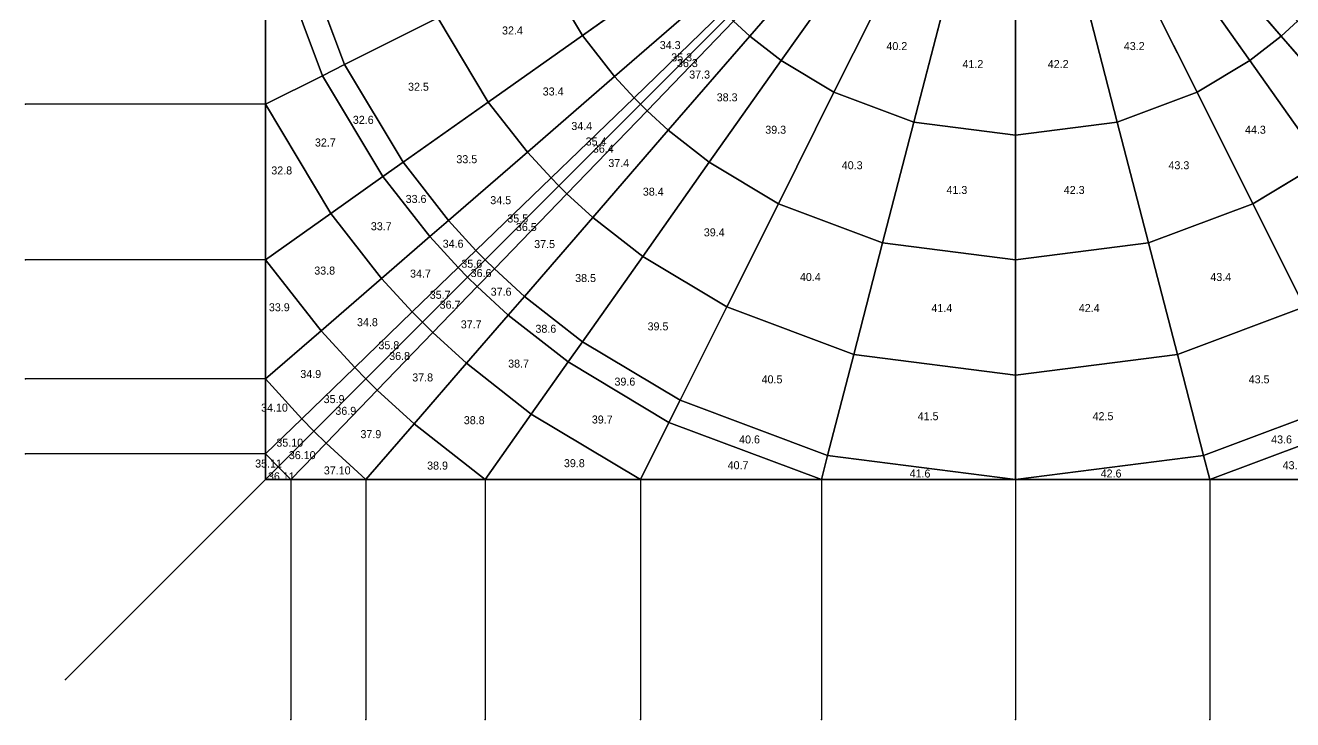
# Model space of a CAD drawing. Header units: metres. Extents: x -2.48 to 2.48, y -2.48 to 2.48.
# Drawn here: x -2.475 to 0.693, y -2.475 to -0.74 of the extents above; entities that cross this region are included whole.
import ezdxf
from ezdxf.enums import TextEntityAlignment as Align

# ---------------------------------------------------------------- set-up
doc = ezdxf.new("R2010")
doc.units = ezdxf.units.M

msp = doc.modelspace()

# ---------------------------------------------------------------- linework, layer by layer
at = {"layer": 'ang'}
msp.add_line((-1.875, -1.875, 0), (-2.375, -2.375, -10), dxfattribs=at)
msp.add_point((-2.375, -2.375, -10), dxfattribs=at)
at = {"layer": 'ArchiBranchesEsterni'}
for p, q in [((-1.875, -0.9375, 1.6238), (-2.475, -0.9375, -1.3762)), ((-1.875, -1.3258, 1.3258), (-2.475, -1.3258, -1.6742)), ((-1.875, -1.6238, 0.9375), (-2.475, -1.6238, -2.0625)), ((-1.875, -1.8111, 0.4853), (-2.475, -1.8111, -2.5147)), ((-1.8111, -1.875, 0.4853), (-1.8111, -2.475, -2.5147)), ((-1.6238, -1.875, 0.9375), (-1.6238, -2.475, -2.0625)), ((-1.3258, -1.875, 1.3258), (-1.3258, -2.475, -1.6742)), ((-0.9375, -1.875, 1.6238), (-0.9375, -2.475, -1.3762)), ((-0.4853, -1.875, 1.8111), (-0.4853, -2.475, -1.1889)), ((0, -1.875, 1.875), (0, -2.475, -1.125)), ((0.4853, -1.875, 1.8111), (0.4853, -2.475, -1.1889))]:
    msp.add_line(p, q, dxfattribs=at)
at = {"layer": 'ArcoBranches'}
for p, q in [((-1.875, -0.4853, 1.8111), (-1.875, -0.9375, 1.6238)), ((-1.875, -0.9375, 1.6238), (-1.875, -1.3258, 1.3258)), ((-1.875, -1.3258, 1.3258), (-1.875, -1.6238, 0.9375)), ((-1.875, -1.6238, 0.9375), (-1.875, -1.8111, 0.4853)), ((-1.875, -1.8111, 0.4853), (-1.875, -1.875, 0)), ((-1.875, -1.875, 0), (-1.8111, -1.875, 0.4853)), ((-1.8111, -1.875, 0.4853), (-1.6238, -1.875, 0.9375)), ((-1.6238, -1.875, 0.9375), (-1.3258, -1.875, 1.3258)), ((-1.3258, -1.875, 1.3258), (-0.9375, -1.875, 1.6238)), ((-0.9375, -1.875, 1.6238), (-0.4853, -1.875, 1.8111)), ((-0.4853, -1.875, 1.8111), (0, -1.875, 1.875)), ((0, -1.875, 1.875), (0.4853, -1.875, 1.8111)), ((0.4853, -1.875, 1.8111), (0.9375, -1.875, 1.6238))]:
    msp.add_line(p, q, dxfattribs=at)
at = {"layer": 'ColmoBranches'}
for p, q in [((0, -0.6863, 2.5613), (0, -1.0147, 2.4498)), ((0, -1.0147, 2.4498), (0, -1.3258, 2.2964)), ((0, -1.3258, 2.2964), (0, -1.6142, 2.1037)), ((0, -1.6142, 2.1037), (0, -1.875, 1.875))]:
    msp.add_line(p, q, dxfattribs=at)
at = {"layer": 'ColmoNodes'}
for p in [(0, -1.0147, 2.4498), (0, -1.3258, 2.2964), (0, -1.6142, 2.1037), (0, -1.875, 1.875)]:
    msp.add_point(p, dxfattribs=at)
at = {"layer": 'DiagonaliBranches'}
for p, q in [((-0.7175, -0.7175, 2.4498), (-0.9375, -0.9375, 2.2964)), ((-0.9375, -0.9375, 2.2964), (-1.1414, -1.1414, 2.1037)), ((-1.1414, -1.1414, 2.1037), (-1.3258, -1.3258, 1.875)), ((-1.3258, -1.3258, 1.875), (-1.3695, -1.3695, 1.8111)), ((-1.3695, -1.3695, 1.8111), (-1.4823, -1.4823, 1.6238)), ((-1.4823, -1.4823, 1.6238), (-1.6238, -1.6238, 1.3258)), ((-1.6238, -1.6238, 1.3258), (-1.7539, -1.7539, 0.9375)), ((-1.7539, -1.7539, 0.9375), (-1.8433, -1.8433, 0.4853)), ((-1.8433, -1.8433, 0.4853), (-1.875, -1.875, 0))]:
    msp.add_line(p, q, dxfattribs=at)
at = {"layer": 'DiagonaliNodes'}
for p in [(-0.9375, -0.9375, 2.2964), (-1.1414, -1.1414, 2.1037), (-1.3258, -1.3258, 1.875), (-1.3695, -1.3695, 1.8111), (-1.4823, -1.4823, 1.6238), (-1.6238, -1.6238, 1.3258), (-1.7539, -1.7539, 0.9375), (-1.8433, -1.8433, 0.4853), (-1.875, -1.875, 0)]:
    msp.add_point(p, dxfattribs=at)
at = {"layer": 'Faces'}
for points in [[(-1.5627, -0.4045, 2.1037), (-1.4438, -0.7219, 2.1037), (-1.6771, -0.8385, 1.875), (-1.8152, -0.4698, 1.875)], [(-1.8152, -0.4698, 1.875), (-1.6771, -0.8385, 1.875), (-1.7323, -0.8662, 1.8111), (-1.875, -0.4853, 1.8111)], [(-0.9076, -0.4538, 2.4498), (-0.8285, -0.5859, 2.4498), (-1.0825, -0.7655, 2.2964), (-1.1859, -0.5929, 2.2964)], [(-1.875, -0.4853, 1.8111), (-1.7323, -0.8662, 1.8111), (-1.875, -0.9375, 1.6238), (-1.875, -0.4853, 1.8111)], [(-0.4768, -0.4936, 2.5613), (-0.4493, -0.5188, 2.5613), (-0.6643, -0.7671, 2.4498), (-0.705, -0.7299, 2.4498)], [(0.4493, -0.5188, 2.5613), (0.4768, -0.4936, 2.5613), (0.705, -0.7299, 2.4498), (0.6643, -0.7671, 2.4498)], [(-0.4493, -0.5188, 2.5613), (-0.3962, -0.5604, 2.5613), (-0.5859, -0.8285, 2.4498), (-0.6643, -0.7671, 2.4498)], [(0.3962, -0.5604, 2.5613), (0.4493, -0.5188, 2.5613), (0.6643, -0.7671, 2.4498), (0.5859, -0.8285, 2.4498)], [(-0.3962, -0.5604, 2.5613), (-0.3069, -0.6138, 2.5613), (-0.4538, -0.9076, 2.4498), (-0.5859, -0.8285, 2.4498)], [(0.3069, -0.6138, 2.5613), (0.3962, -0.5604, 2.5613), (0.5859, -0.8285, 2.4498), (0.4538, -0.9076, 2.4498)], [(-1.1859, -0.5929, 2.2964), (-1.0825, -0.7655, 2.2964), (-1.318, -0.932, 2.1037), (-1.4438, -0.7219, 2.1037)], [(-0.8285, -0.5859, 2.4498), (-0.7671, -0.6643, 2.4498), (-1.0022, -0.868, 2.2964), (-1.0825, -0.7655, 2.2964)], [(-0.3069, -0.6138, 2.5613), (-0.172, -0.6644, 2.5613), (-0.2543, -0.9824, 2.4498), (-0.4538, -0.9076, 2.4498)], [(0.172, -0.6644, 2.5613), (0.3069, -0.6138, 2.5613), (0.4538, -0.9076, 2.4498), (0.2543, -0.9824, 2.4498)], [(-0.7671, -0.6643, 2.4498), (-0.7299, -0.705, 2.4498), (-0.9536, -0.9211, 2.2964), (-1.0022, -0.868, 2.2964)], [(-0.172, -0.6644, 2.5613), (0, -0.6863, 2.5613), (0, -1.0147, 2.4498), (-0.2543, -0.9824, 2.4498)], [(0, -0.6863, 2.5613), (0.172, -0.6644, 2.5613), (0.2543, -0.9824, 2.4498), (0, -1.0147, 2.4498)], [(-1.4438, -0.7219, 2.1037), (-1.318, -0.932, 2.1037), (-1.5309, -1.0825, 1.875), (-1.6771, -0.8385, 1.875)], [(-0.7299, -0.705, 2.4498), (-0.7175, -0.7175, 2.4498), (-0.9375, -0.9375, 2.2964), (-0.9536, -0.9211, 2.2964)], [(-0.7175, -0.7175, 2.4498), (-0.705, -0.7299, 2.4498), (-0.9211, -0.9536, 2.2964), (-0.9375, -0.9375, 2.2964)], [(-0.705, -0.7299, 2.4498), (-0.6643, -0.7671, 2.4498), (-0.868, -1.0022, 2.2964), (-0.9211, -0.9536, 2.2964)], [(0.6643, -0.7671, 2.4498), (0.705, -0.7299, 2.4498), (0.9211, -0.9536, 2.2964), (0.868, -1.0022, 2.2964)], [(-1.0825, -0.7655, 2.2964), (-1.0022, -0.868, 2.2964), (-1.2202, -1.0568, 2.1037), (-1.318, -0.932, 2.1037)], [(-0.6643, -0.7671, 2.4498), (-0.5859, -0.8285, 2.4498), (-0.7655, -1.0825, 2.2964), (-0.868, -1.0022, 2.2964)], [(0.5859, -0.8285, 2.4498), (0.6643, -0.7671, 2.4498), (0.868, -1.0022, 2.2964), (0.7655, -1.0825, 2.2964)], [(-1.6771, -0.8385, 1.875), (-1.5309, -1.0825, 1.875), (-1.5814, -1.1182, 1.8111), (-1.7323, -0.8662, 1.8111)], [(-0.5859, -0.8285, 2.4498), (-0.4538, -0.9076, 2.4498), (-0.5929, -1.1859, 2.2964), (-0.7655, -1.0825, 2.2964)], [(0.4538, -0.9076, 2.4498), (0.5859, -0.8285, 2.4498), (0.7655, -1.0825, 2.2964), (0.5929, -1.1859, 2.2964)], [(-1.7323, -0.8662, 1.8111), (-1.5814, -1.1182, 1.8111), (-1.7116, -1.2103, 1.6238), (-1.875, -0.9375, 1.6238)], [(-1.0022, -0.868, 2.2964), (-0.9536, -0.9211, 2.2964), (-1.161, -1.1215, 2.1037), (-1.2202, -1.0568, 2.1037)], [(-0.4538, -0.9076, 2.4498), (-0.2543, -0.9824, 2.4498), (-0.3322, -1.2835, 2.2964), (-0.5929, -1.1859, 2.2964)], [(0.2543, -0.9824, 2.4498), (0.4538, -0.9076, 2.4498), (0.5929, -1.1859, 2.2964), (0.3322, -1.2835, 2.2964)], [(-1.875, -0.9375, 1.6238), (-1.7116, -1.2103, 1.6238), (-1.875, -1.3258, 1.3258), (-1.875, -0.9375, 1.6238)], [(-1.318, -0.932, 2.1037), (-1.2202, -1.0568, 2.1037), (-1.4174, -1.2275, 1.875), (-1.5309, -1.0825, 1.875)], [(-0.9536, -0.9211, 2.2964), (-0.9375, -0.9375, 2.2964), (-1.1414, -1.1414, 2.1037), (-1.161, -1.1215, 2.1037)], [(-0.9375, -0.9375, 2.2964), (-0.9211, -0.9536, 2.2964), (-1.1215, -1.161, 2.1037), (-1.1414, -1.1414, 2.1037)], [(-0.9211, -0.9536, 2.2964), (-0.868, -1.0022, 2.2964), (-1.0568, -1.2202, 2.1037), (-1.1215, -1.161, 2.1037)], [(-0.868, -1.0022, 2.2964), (-0.7655, -1.0825, 2.2964), (-0.932, -1.318, 2.1037), (-1.0568, -1.2202, 2.1037)], [(-0.2543, -0.9824, 2.4498), (0, -1.0147, 2.4498), (0, -1.3258, 2.2964), (-0.3322, -1.2835, 2.2964)], [(0, -1.0147, 2.4498), (0.2543, -0.9824, 2.4498), (0.3322, -1.2835, 2.2964), (0, -1.3258, 2.2964)], [(-1.2202, -1.0568, 2.1037), (-1.161, -1.1215, 2.1037), (-1.3486, -1.3026, 1.875), (-1.4174, -1.2275, 1.875)], [(-1.5309, -1.0825, 1.875), (-1.4174, -1.2275, 1.875), (-1.4641, -1.2679, 1.8111), (-1.5814, -1.1182, 1.8111)], [(-0.7655, -1.0825, 2.2964), (-0.5929, -1.1859, 2.2964), (-0.7219, -1.4438, 2.1037), (-0.932, -1.318, 2.1037)], [(0.5929, -1.1859, 2.2964), (0.7655, -1.0825, 2.2964), (0.932, -1.318, 2.1037), (0.7219, -1.4438, 2.1037)], [(-1.5814, -1.1182, 1.8111), (-1.4641, -1.2679, 1.8111), (-1.5847, -1.3724, 1.6238), (-1.7116, -1.2103, 1.6238)], [(-1.161, -1.1215, 2.1037), (-1.1414, -1.1414, 2.1037), (-1.3258, -1.3258, 1.875), (-1.3486, -1.3026, 1.875)], [(-1.1414, -1.1414, 2.1037), (-1.1215, -1.161, 2.1037), (-1.3026, -1.3486, 1.875), (-1.3258, -1.3258, 1.875)], [(-1.1215, -1.161, 2.1037), (-1.0568, -1.2202, 2.1037), (-1.2275, -1.4174, 1.875), (-1.3026, -1.3486, 1.875)], [(-0.5929, -1.1859, 2.2964), (-0.3322, -1.2835, 2.2964), (-0.4045, -1.5627, 2.1037), (-0.7219, -1.4438, 2.1037)], [(0.3322, -1.2835, 2.2964), (0.5929, -1.1859, 2.2964), (0.7219, -1.4438, 2.1037), (0.4045, -1.5627, 2.1037)], [(-1.7116, -1.2103, 1.6238), (-1.5847, -1.3724, 1.6238), (-1.7359, -1.5033, 1.3258), (-1.875, -1.3258, 1.3258)], [(-1.4174, -1.2275, 1.875), (-1.3486, -1.3026, 1.875), (-1.393, -1.3456, 1.8111), (-1.4641, -1.2679, 1.8111)], [(-1.0568, -1.2202, 2.1037), (-0.932, -1.318, 2.1037), (-1.0825, -1.5309, 1.875), (-1.2275, -1.4174, 1.875)], [(-1.4641, -1.2679, 1.8111), (-1.393, -1.3456, 1.8111), (-1.5078, -1.4564, 1.6238), (-1.5847, -1.3724, 1.6238)], [(-0.3322, -1.2835, 2.2964), (0, -1.3258, 2.2964), (0, -1.6142, 2.1037), (-0.4045, -1.5627, 2.1037)], [(0, -1.3258, 2.2964), (0.3322, -1.2835, 2.2964), (0.4045, -1.5627, 2.1037), (0, -1.6142, 2.1037)], [(-1.875, -1.3258, 1.3258), (-1.7359, -1.5033, 1.3258), (-1.875, -1.6238, 0.9375), (-1.875, -1.3258, 1.3258)], [(-1.3486, -1.3026, 1.875), (-1.3258, -1.3258, 1.875), (-1.3695, -1.3695, 1.8111), (-1.393, -1.3456, 1.8111)], [(-1.3258, -1.3258, 1.875), (-1.3026, -1.3486, 1.875), (-1.3456, -1.393, 1.8111), (-1.3695, -1.3695, 1.8111)], [(-0.932, -1.318, 2.1037), (-0.7219, -1.4438, 2.1037), (-0.8385, -1.6771, 1.875), (-1.0825, -1.5309, 1.875)], [(-1.393, -1.3456, 1.8111), (-1.3695, -1.3695, 1.8111), (-1.4823, -1.4823, 1.6238), (-1.5078, -1.4564, 1.6238)], [(-1.3026, -1.3486, 1.875), (-1.2275, -1.4174, 1.875), (-1.2679, -1.4641, 1.8111), (-1.3456, -1.393, 1.8111)], [(-1.5847, -1.3724, 1.6238), (-1.5078, -1.4564, 1.6238), (-1.6517, -1.5954, 1.3258), (-1.7359, -1.5033, 1.3258)], [(-1.3695, -1.3695, 1.8111), (-1.3456, -1.393, 1.8111), (-1.4564, -1.5078, 1.6238), (-1.4823, -1.4823, 1.6238)], [(-1.3456, -1.393, 1.8111), (-1.2679, -1.4641, 1.8111), (-1.3724, -1.5847, 1.6238), (-1.4564, -1.5078, 1.6238)], [(-1.2275, -1.4174, 1.875), (-1.0825, -1.5309, 1.875), (-1.1182, -1.5814, 1.8111), (-1.2679, -1.4641, 1.8111)], [(-1.5078, -1.4564, 1.6238), (-1.4823, -1.4823, 1.6238), (-1.6238, -1.6238, 1.3258), (-1.6517, -1.5954, 1.3258)], [(-0.7219, -1.4438, 2.1037), (-0.4045, -1.5627, 2.1037), (-0.4698, -1.8152, 1.875), (-0.8385, -1.6771, 1.875)], [(0.4045, -1.5627, 2.1037), (0.7219, -1.4438, 2.1037), (0.8385, -1.6771, 1.875), (0.4698, -1.8152, 1.875)], [(-1.4823, -1.4823, 1.6238), (-1.4564, -1.5078, 1.6238), (-1.5954, -1.6517, 1.3258), (-1.6238, -1.6238, 1.3258)], [(-1.2679, -1.4641, 1.8111), (-1.1182, -1.5814, 1.8111), (-1.2103, -1.7116, 1.6238), (-1.3724, -1.5847, 1.6238)], [(-1.7359, -1.5033, 1.3258), (-1.6517, -1.5954, 1.3258), (-1.784, -1.7232, 0.9375), (-1.875, -1.6238, 0.9375)], [(-1.4564, -1.5078, 1.6238), (-1.3724, -1.5847, 1.6238), (-1.5033, -1.7359, 1.3258), (-1.5954, -1.6517, 1.3258)], [(-1.0825, -1.5309, 1.875), (-0.8385, -1.6771, 1.875), (-0.8662, -1.7323, 1.8111), (-1.1182, -1.5814, 1.8111)], [(-1.1182, -1.5814, 1.8111), (-0.8662, -1.7323, 1.8111), (-0.9375, -1.875, 1.6238), (-1.2103, -1.7116, 1.6238)], [(-0.4045, -1.5627, 2.1037), (0, -1.6142, 2.1037), (0, -1.875, 1.875), (-0.4698, -1.8152, 1.875)], [(0, -1.6142, 2.1037), (0.4045, -1.5627, 2.1037), (0.4698, -1.8152, 1.875), (0, -1.875, 1.875)], [(-1.6517, -1.5954, 1.3258), (-1.6238, -1.6238, 1.3258), (-1.7539, -1.7539, 0.9375), (-1.784, -1.7232, 0.9375)], [(-1.3724, -1.5847, 1.6238), (-1.2103, -1.7116, 1.6238), (-1.3258, -1.875, 1.3258), (-1.5033, -1.7359, 1.3258)], [(-1.875, -1.6238, 0.9375), (-1.784, -1.7232, 0.9375), (-1.875, -1.8111, 0.4853), (-1.875, -1.6238, 0.9375)], [(-1.6238, -1.6238, 1.3258), (-1.5954, -1.6517, 1.3258), (-1.7232, -1.784, 0.9375), (-1.7539, -1.7539, 0.9375)], [(-1.5954, -1.6517, 1.3258), (-1.5033, -1.7359, 1.3258), (-1.6238, -1.875, 0.9375), (-1.7232, -1.784, 0.9375)], [(-0.8385, -1.6771, 1.875), (-0.4698, -1.8152, 1.875), (-0.4853, -1.875, 1.8111), (-0.8662, -1.7323, 1.8111)], [(0.4698, -1.8152, 1.875), (0.8385, -1.6771, 1.875), (0.8662, -1.7323, 1.8111), (0.4853, -1.875, 1.8111)], [(-1.784, -1.7232, 0.9375), (-1.7539, -1.7539, 0.9375), (-1.8433, -1.8433, 0.4853), (-1.875, -1.8111, 0.4853)], [(-1.5033, -1.7359, 1.3258), (-1.3258, -1.875, 1.3258), (-1.3258, -1.875, 1.3258), (-1.6238, -1.875, 0.9375)], [(-1.2103, -1.7116, 1.6238), (-0.9375, -1.875, 1.6238), (-0.9375, -1.875, 1.6238), (-1.3258, -1.875, 1.3258)], [(-0.8662, -1.7323, 1.8111), (-0.4853, -1.875, 1.8111), (-0.4853, -1.875, 1.8111), (-0.9375, -1.875, 1.6238)], [(0.4853, -1.875, 1.8111), (0.8662, -1.7323, 1.8111), (0.9375, -1.875, 1.6238), (0.4853, -1.875, 1.8111)], [(-1.7539, -1.7539, 0.9375), (-1.7232, -1.784, 0.9375), (-1.8111, -1.875, 0.4853), (-1.8433, -1.8433, 0.4853)], [(-1.7232, -1.784, 0.9375), (-1.6238, -1.875, 0.9375), (-1.6238, -1.875, 0.9375), (-1.8111, -1.875, 0.4853)], [(-1.875, -1.8111, 0.4853), (-1.8433, -1.8433, 0.4853), (-1.875, -1.875, 0), (-1.875, -1.8111, 0.4853)], [(-0.4698, -1.8152, 1.875), (0, -1.875, 1.875), (0, -1.875, 1.875), (-0.4853, -1.875, 1.8111)], [(0, -1.875, 1.875), (0.4698, -1.8152, 1.875), (0.4853, -1.875, 1.8111), (0, -1.875, 1.875)], [(-1.8433, -1.8433, 0.4853), (-1.8111, -1.875, 0.4853), (-1.8111, -1.875, 0.4853), (-1.875, -1.875, 0)]]:
    msp.add_3dface(points, dxfattribs=at)
at = {"layer": 'MeridianiBranches'}
for p, q in [((-0.4493, -0.5188, 2.5613), (-0.6643, -0.7671, 2.4498)), ((0.4493, -0.5188, 2.5613), (0.6643, -0.7671, 2.4498)), ((-0.3962, -0.5604, 2.5613), (-0.5859, -0.8285, 2.4498)), ((0.3962, -0.5604, 2.5613), (0.5859, -0.8285, 2.4498)), ((-0.8285, -0.5859, 2.4498), (-1.0825, -0.7655, 2.2964)), ((-0.3069, -0.6138, 2.5613), (-0.4538, -0.9076, 2.4498)), ((0.3069, -0.6138, 2.5613), (0.4538, -0.9076, 2.4498)), ((-0.7671, -0.6643, 2.4498), (-1.0022, -0.868, 2.2964)), ((-0.172, -0.6644, 2.5613), (-0.2543, -0.9824, 2.4498)), ((0.172, -0.6644, 2.5613), (0.2543, -0.9824, 2.4498)), ((-1.4438, -0.7219, 2.1037), (-1.6771, -0.8385, 1.875)), ((-0.7299, -0.705, 2.4498), (-0.9536, -0.9211, 2.2964)), ((-0.705, -0.7299, 2.4498), (-0.9211, -0.9536, 2.2964)), ((-1.0825, -0.7655, 2.2964), (-1.318, -0.932, 2.1037)), ((-0.6643, -0.7671, 2.4498), (-0.868, -1.0022, 2.2964)), ((0.6643, -0.7671, 2.4498), (0.868, -1.0022, 2.2964)), ((-1.6771, -0.8385, 1.875), (-1.7323, -0.8662, 1.8111)), ((-0.5859, -0.8285, 2.4498), (-0.7655, -1.0825, 2.2964)), ((0.5859, -0.8285, 2.4498), (0.7655, -1.0825, 2.2964)), ((-1.7323, -0.8662, 1.8111), (-1.875, -0.9375, 1.6238)), ((-1.0022, -0.868, 2.2964), (-1.2202, -1.0568, 2.1037)), ((-0.4538, -0.9076, 2.4498), (-0.5929, -1.1859, 2.2964)), ((0.4538, -0.9076, 2.4498), (0.5929, -1.1859, 2.2964)), ((-1.318, -0.932, 2.1037), (-1.5309, -1.0825, 1.875)), ((-0.9536, -0.9211, 2.2964), (-1.161, -1.1215, 2.1037)), ((-0.9211, -0.9536, 2.2964), (-1.1215, -1.161, 2.1037)), ((-0.868, -1.0022, 2.2964), (-1.0568, -1.2202, 2.1037)), ((-0.2543, -0.9824, 2.4498), (-0.3322, -1.2835, 2.2964)), ((0.2543, -0.9824, 2.4498), (0.3322, -1.2835, 2.2964)), ((-1.2202, -1.0568, 2.1037), (-1.4174, -1.2275, 1.875)), ((-1.5309, -1.0825, 1.875), (-1.5814, -1.1182, 1.8111)), ((-0.7655, -1.0825, 2.2964), (-0.932, -1.318, 2.1037)), ((-1.5814, -1.1182, 1.8111), (-1.7116, -1.2103, 1.6238)), ((-1.161, -1.1215, 2.1037), (-1.3486, -1.3026, 1.875)), ((-1.1215, -1.161, 2.1037), (-1.3026, -1.3486, 1.875)), ((-0.5929, -1.1859, 2.2964), (-0.7219, -1.4438, 2.1037)), ((0.5929, -1.1859, 2.2964), (0.7219, -1.4438, 2.1037)), ((-1.7116, -1.2103, 1.6238), (-1.875, -1.3258, 1.3258)), ((-1.4174, -1.2275, 1.875), (-1.4641, -1.2679, 1.8111)), ((-1.0568, -1.2202, 2.1037), (-1.2275, -1.4174, 1.875)), ((-1.4641, -1.2679, 1.8111), (-1.5847, -1.3724, 1.6238)), ((-0.3322, -1.2835, 2.2964), (-0.4045, -1.5627, 2.1037)), ((0.3322, -1.2835, 2.2964), (0.4045, -1.5627, 2.1037)), ((-1.3486, -1.3026, 1.875), (-1.393, -1.3456, 1.8111)), ((-0.932, -1.318, 2.1037), (-1.0825, -1.5309, 1.875)), ((-1.393, -1.3456, 1.8111), (-1.5078, -1.4564, 1.6238)), ((-1.3026, -1.3486, 1.875), (-1.3456, -1.393, 1.8111)), ((-1.5847, -1.3724, 1.6238), (-1.7359, -1.5033, 1.3258)), ((-1.3456, -1.393, 1.8111), (-1.4564, -1.5078, 1.6238)), ((-1.2275, -1.4174, 1.875), (-1.2679, -1.4641, 1.8111)), ((-1.5078, -1.4564, 1.6238), (-1.6517, -1.5954, 1.3258)), ((-0.7219, -1.4438, 2.1037), (-0.8385, -1.6771, 1.875)), ((-1.2679, -1.4641, 1.8111), (-1.3724, -1.5847, 1.6238)), ((-1.7359, -1.5033, 1.3258), (-1.875, -1.6238, 0.9375)), ((-1.4564, -1.5078, 1.6238), (-1.5954, -1.6517, 1.3258)), ((-1.0825, -1.5309, 1.875), (-1.1182, -1.5814, 1.8111)), ((-1.1182, -1.5814, 1.8111), (-1.2103, -1.7116, 1.6238)), ((-0.4045, -1.5627, 2.1037), (-0.4698, -1.8152, 1.875)), ((0.4045, -1.5627, 2.1037), (0.4698, -1.8152, 1.875)), ((-1.6517, -1.5954, 1.3258), (-1.784, -1.7232, 0.9375)), ((-1.3724, -1.5847, 1.6238), (-1.5033, -1.7359, 1.3258)), ((-1.5954, -1.6517, 1.3258), (-1.7232, -1.784, 0.9375)), ((-0.8385, -1.6771, 1.875), (-0.8662, -1.7323, 1.8111)), ((-1.784, -1.7232, 0.9375), (-1.875, -1.8111, 0.4853)), ((-1.5033, -1.7359, 1.3258), (-1.6238, -1.875, 0.9375)), ((-1.2103, -1.7116, 1.6238), (-1.3258, -1.875, 1.3258)), ((-0.8662, -1.7323, 1.8111), (-0.9375, -1.875, 1.6238)), ((-1.7232, -1.784, 0.9375), (-1.8111, -1.875, 0.4853)), ((-0.4698, -1.8152, 1.875), (-0.4853, -1.875, 1.8111)), ((0.4698, -1.8152, 1.875), (0.4853, -1.875, 1.8111))]:
    msp.add_line(p, q, dxfattribs=at)
at = {"layer": 'NodiEsterniEsterni'}
for p in [(-2.475, -0.9375, -1.3762), (-2.475, -1.3258, -1.6742), (-2.475, -1.6238, -2.0625), (-2.475, -1.8111, -2.5147), (-1.8111, -2.475, -2.5147), (-1.6238, -2.475, -2.0625), (-1.3258, -2.475, -1.6742), (-0.9375, -2.475, -1.3762), (-0.4853, -2.475, -1.1889), (0, -2.475, -1.125), (0.4853, -2.475, -1.1889)]:
    msp.add_point(p, dxfattribs=at)
at = {"layer": 'NodiInterni'}
for p in [(-1.0825, -0.7655, 2.2964), (-0.6643, -0.7671, 2.4498), (0.6643, -0.7671, 2.4498), (-1.6771, -0.8385, 1.875), (-0.5859, -0.8285, 2.4498), (0.5859, -0.8285, 2.4498), (-1.7323, -0.8662, 1.8111), (-1.0022, -0.868, 2.2964), (-0.4538, -0.9076, 2.4498), (0.4538, -0.9076, 2.4498), (-1.875, -0.9375, 1.6238), (-1.318, -0.932, 2.1037), (-0.9536, -0.9211, 2.2964), (-0.9211, -0.9536, 2.2964), (-0.868, -1.0022, 2.2964), (-0.2543, -0.9824, 2.4498), (0.2543, -0.9824, 2.4498), (-1.2202, -1.0568, 2.1037), (-1.5309, -1.0825, 1.875), (-0.7655, -1.0825, 2.2964), (-1.5814, -1.1182, 1.8111), (-1.161, -1.1215, 2.1037), (-1.1215, -1.161, 2.1037), (-0.5929, -1.1859, 2.2964), (0.5929, -1.1859, 2.2964), (-1.7116, -1.2103, 1.6238), (-1.4174, -1.2275, 1.875), (-1.0568, -1.2202, 2.1037), (-1.4641, -1.2679, 1.8111), (-0.3322, -1.2835, 2.2964), (0.3322, -1.2835, 2.2964), (-1.875, -1.3258, 1.3258), (-1.3486, -1.3026, 1.875), (-0.932, -1.318, 2.1037), (-1.393, -1.3456, 1.8111), (-1.3026, -1.3486, 1.875), (-1.5847, -1.3724, 1.6238), (-1.3456, -1.393, 1.8111), (-1.2275, -1.4174, 1.875), (-1.5078, -1.4564, 1.6238), (-0.7219, -1.4438, 2.1037), (-1.2679, -1.4641, 1.8111), (-1.7359, -1.5033, 1.3258), (-1.4564, -1.5078, 1.6238), (-1.0825, -1.5309, 1.875), (-1.1182, -1.5814, 1.8111), (-0.4045, -1.5627, 2.1037), (0.4045, -1.5627, 2.1037), (-1.6517, -1.5954, 1.3258), (-1.3724, -1.5847, 1.6238), (-1.875, -1.6238, 0.9375), (-1.5954, -1.6517, 1.3258), (-0.8385, -1.6771, 1.875), (-1.784, -1.7232, 0.9375), (-1.5033, -1.7359, 1.3258), (-1.2103, -1.7116, 1.6238), (-0.8662, -1.7323, 1.8111), (-1.7232, -1.784, 0.9375), (-1.875, -1.8111, 0.4853), (-0.4698, -1.8152, 1.875), (0.4698, -1.8152, 1.875), (-1.8111, -1.875, 0.4853), (-1.6238, -1.875, 0.9375), (-1.3258, -1.875, 1.3258), (-0.9375, -1.875, 1.6238), (-0.4853, -1.875, 1.8111), (0.4853, -1.875, 1.8111)]:
    msp.add_point(p, dxfattribs=at)
at = {"layer": 'ParalleliBranches'}
for p, q in [((-1.8152, -0.4698, 1.875), (-1.6771, -0.8385, 1.875)), ((-1.875, -0.4853, 1.8111), (-1.7323, -0.8662, 1.8111)), ((-1.1859, -0.5929, 2.2964), (-1.0825, -0.7655, 2.2964)), ((-1.4438, -0.7219, 2.1037), (-1.318, -0.932, 2.1037)), ((-0.705, -0.7299, 2.4498), (-0.6643, -0.7671, 2.4498)), ((0.6643, -0.7671, 2.4498), (0.705, -0.7299, 2.4498)), ((-1.0825, -0.7655, 2.2964), (-1.0022, -0.868, 2.2964)), ((-0.6643, -0.7671, 2.4498), (-0.5859, -0.8285, 2.4498)), ((0.5859, -0.8285, 2.4498), (0.6643, -0.7671, 2.4498)), ((-1.6771, -0.8385, 1.875), (-1.5309, -1.0825, 1.875)), ((-0.5859, -0.8285, 2.4498), (-0.4538, -0.9076, 2.4498)), ((0.4538, -0.9076, 2.4498), (0.5859, -0.8285, 2.4498)), ((-1.7323, -0.8662, 1.8111), (-1.5814, -1.1182, 1.8111)), ((-1.0022, -0.868, 2.2964), (-0.9536, -0.9211, 2.2964)), ((-0.4538, -0.9076, 2.4498), (-0.2543, -0.9824, 2.4498)), ((0.2543, -0.9824, 2.4498), (0.4538, -0.9076, 2.4498)), ((-1.875, -0.9375, 1.6238), (-1.7116, -1.2103, 1.6238)), ((-1.318, -0.932, 2.1037), (-1.2202, -1.0568, 2.1037)), ((-0.9536, -0.9211, 2.2964), (-0.9375, -0.9375, 2.2964)), ((-0.9375, -0.9375, 2.2964), (-0.9211, -0.9536, 2.2964)), ((-0.9211, -0.9536, 2.2964), (-0.868, -1.0022, 2.2964)), ((-0.868, -1.0022, 2.2964), (-0.7655, -1.0825, 2.2964)), ((-0.2543, -0.9824, 2.4498), (0, -1.0147, 2.4498)), ((0, -1.0147, 2.4498), (0.2543, -0.9824, 2.4498)), ((-1.2202, -1.0568, 2.1037), (-1.161, -1.1215, 2.1037)), ((-1.5309, -1.0825, 1.875), (-1.4174, -1.2275, 1.875)), ((-0.7655, -1.0825, 2.2964), (-0.5929, -1.1859, 2.2964)), ((0.5929, -1.1859, 2.2964), (0.7655, -1.0825, 2.2964)), ((-1.5814, -1.1182, 1.8111), (-1.4641, -1.2679, 1.8111)), ((-1.161, -1.1215, 2.1037), (-1.1414, -1.1414, 2.1037)), ((-1.1414, -1.1414, 2.1037), (-1.1215, -1.161, 2.1037)), ((-1.1215, -1.161, 2.1037), (-1.0568, -1.2202, 2.1037)), ((-0.5929, -1.1859, 2.2964), (-0.3322, -1.2835, 2.2964)), ((0.3322, -1.2835, 2.2964), (0.5929, -1.1859, 2.2964)), ((-1.7116, -1.2103, 1.6238), (-1.5847, -1.3724, 1.6238)), ((-1.4174, -1.2275, 1.875), (-1.3486, -1.3026, 1.875)), ((-1.0568, -1.2202, 2.1037), (-0.932, -1.318, 2.1037)), ((-1.4641, -1.2679, 1.8111), (-1.393, -1.3456, 1.8111)), ((-0.3322, -1.2835, 2.2964), (0, -1.3258, 2.2964)), ((0, -1.3258, 2.2964), (0.3322, -1.2835, 2.2964)), ((-1.875, -1.3258, 1.3258), (-1.7359, -1.5033, 1.3258)), ((-1.3486, -1.3026, 1.875), (-1.3258, -1.3258, 1.875)), ((-1.3258, -1.3258, 1.875), (-1.3026, -1.3486, 1.875)), ((-0.932, -1.318, 2.1037), (-0.7219, -1.4438, 2.1037)), ((-1.393, -1.3456, 1.8111), (-1.3695, -1.3695, 1.8111)), ((-1.3026, -1.3486, 1.875), (-1.2275, -1.4174, 1.875)), ((-1.5847, -1.3724, 1.6238), (-1.5078, -1.4564, 1.6238)), ((-1.3695, -1.3695, 1.8111), (-1.3456, -1.393, 1.8111)), ((-1.3456, -1.393, 1.8111), (-1.2679, -1.4641, 1.8111)), ((-1.2275, -1.4174, 1.875), (-1.0825, -1.5309, 1.875)), ((-1.5078, -1.4564, 1.6238), (-1.4823, -1.4823, 1.6238)), ((-0.7219, -1.4438, 2.1037), (-0.4045, -1.5627, 2.1037)), ((0.4045, -1.5627, 2.1037), (0.7219, -1.4438, 2.1037)), ((-1.4823, -1.4823, 1.6238), (-1.4564, -1.5078, 1.6238)), ((-1.2679, -1.4641, 1.8111), (-1.1182, -1.5814, 1.8111)), ((-1.7359, -1.5033, 1.3258), (-1.6517, -1.5954, 1.3258)), ((-1.4564, -1.5078, 1.6238), (-1.3724, -1.5847, 1.6238)), ((-1.0825, -1.5309, 1.875), (-0.8385, -1.6771, 1.875)), ((-1.1182, -1.5814, 1.8111), (-0.8662, -1.7323, 1.8111)), ((-0.4045, -1.5627, 2.1037), (0, -1.6142, 2.1037)), ((0, -1.6142, 2.1037), (0.4045, -1.5627, 2.1037)), ((-1.6517, -1.5954, 1.3258), (-1.6238, -1.6238, 1.3258)), ((-1.3724, -1.5847, 1.6238), (-1.2103, -1.7116, 1.6238)), ((-1.875, -1.6238, 0.9375), (-1.784, -1.7232, 0.9375)), ((-1.6238, -1.6238, 1.3258), (-1.5954, -1.6517, 1.3258)), ((-1.5954, -1.6517, 1.3258), (-1.5033, -1.7359, 1.3258)), ((-0.8385, -1.6771, 1.875), (-0.4698, -1.8152, 1.875)), ((0.4698, -1.8152, 1.875), (0.8385, -1.6771, 1.875)), ((-1.784, -1.7232, 0.9375), (-1.7539, -1.7539, 0.9375)), ((-1.5033, -1.7359, 1.3258), (-1.3258, -1.875, 1.3258)), ((-1.2103, -1.7116, 1.6238), (-0.9375, -1.875, 1.6238)), ((-0.8662, -1.7323, 1.8111), (-0.4853, -1.875, 1.8111)), ((0.4853, -1.875, 1.8111), (0.8662, -1.7323, 1.8111)), ((-1.7539, -1.7539, 0.9375), (-1.7232, -1.784, 0.9375)), ((-1.7232, -1.784, 0.9375), (-1.6238, -1.875, 0.9375)), ((-1.875, -1.8111, 0.4853), (-1.8433, -1.8433, 0.4853)), ((-0.4698, -1.8152, 1.875), (0, -1.875, 1.875)), ((0, -1.875, 1.875), (0.4698, -1.8152, 1.875)), ((-1.8433, -1.8433, 0.4853), (-1.8111, -1.875, 0.4853))]:
    msp.add_line(p, q, dxfattribs=at)

# ---------------------------------------------------------------- texts
at = {"layer": 'FacesName'}
for s, p in [('32.4', (-1.2575, -0.7531, 2.2)), ('34.3', (-0.8632, -0.7896, 2.3731)), ('40.2', (-0.2967, -0.7921, 2.5056)), ('43.2', (0.2967, -0.7921, 2.5056)), ('35.3', (-0.8346, -0.8203, 2.3731)), ('36.3', (-0.8203, -0.8346, 2.3731)), ('37.3', (-0.7896, -0.8632, 2.3731)), ('41.2', (-0.1066, -0.837, 2.5056)), ('42.2', (0.1066, -0.837, 2.5056)), ('32.5', (-1.4924, -0.8937, 1.9893)), ('33.4', (-1.1558, -0.9055, 2.2)), ('38.3', (-0.7209, -0.9201, 2.3731)), ('32.6', (-1.6304, -0.9764, 1.8431)), ('34.4', (-1.0843, -0.9918, 2.2)), ('39.3', (-0.5995, -1.0011, 2.3731)), ('44.3', (0.5995, -1.0011, 2.3731)), ('32.7', (-1.7251, -1.033, 1.7175)), ('35.4', (-1.0484, -1.0304, 2.2)), ('36.4', (-1.0304, -1.0484, 2.2)), ('33.5', (-1.3716, -1.0747, 1.9893)), ('37.4', (-0.9918, -1.0843, 2.2)), ('32.8', (-1.8342, -1.1028, 1.5493)), ('40.3', (-0.4083, -1.0898, 2.3731)), ('43.3', (0.4083, -1.0898, 2.3731)), ('33.6', (-1.4984, -1.174, 1.8431)), ('34.5', (-1.2868, -1.1771, 1.9893)), ('38.4', (-0.9055, -1.1558, 2.2)), ('41.3', (-0.1466, -1.1516, 2.3731)), ('42.3', (0.1466, -1.1516, 2.3731)), ('33.7', (-1.5854, -1.2422, 1.7175)), ('35.5', (-1.2442, -1.2228, 1.9893)), ('36.5', (-1.2228, -1.2442, 1.9893)), ('39.4', (-0.7531, -1.2575, 2.2)), ('34.6', (-1.4058, -1.2859, 1.8431)), ('37.5', (-1.1771, -1.2868, 1.9893)), ('35.6', (-1.3592, -1.3359, 1.8431)), ('33.8', (-1.7268, -1.353, 1.4748)), ('34.7', (-1.4874, -1.3606, 1.7175)), ('36.6', (-1.3359, -1.3592, 1.8431)), ('38.5', (-1.0747, -1.3716, 1.9893)), ('40.4', (-0.5129, -1.369, 2.2)), ('43.4', (0.5129, -1.369, 2.2)), ('35.7', (-1.4382, -1.4135, 1.7175)), ('37.6', (-1.2859, -1.4058, 1.8431)), ('33.9', (-1.8402, -1.4447, 1.2287)), ('36.7', (-1.4135, -1.4382, 1.7175)), ('41.4', (-0.1842, -1.4466, 2.2)), ('42.4', (0.1842, -1.4466, 2.2)), ('34.8', (-1.62, -1.4819, 1.4748)), ('37.7', (-1.3606, -1.4874, 1.7175)), ('38.6', (-1.174, -1.4984, 1.8431)), ('39.5', (-0.8937, -1.4924, 1.9893)), ('35.8', (-1.5664, -1.5395, 1.4748)), ('36.8', (-1.5395, -1.5664, 1.4748)), ('38.7', (-1.2422, -1.5854, 1.7175)), ('34.9', (-1.7617, -1.6114, 1.1317)), ('37.8', (-1.4819, -1.62, 1.4748)), ('40.5', (-0.6087, -1.6247, 1.9893)), ('43.5', (0.6087, -1.6247, 1.9893)), ('39.6', (-0.9764, -1.6304, 1.8431)), ('35.9', (-1.7034, -1.6741, 1.1317)), ('34.10', (-1.8523, -1.6955, 0.8244)), ('36.9', (-1.6741, -1.7034, 1.1317)), ('41.5', (-0.2186, -1.7168, 1.9893)), ('42.5', (0.2186, -1.7168, 1.9893)), ('38.8', (-1.353, -1.7268, 1.4748)), ('39.7', (-1.033, -1.7251, 1.7175)), ('35.10', (-1.8141, -1.7829, 0.7114)), ('37.9', (-1.6114, -1.7617, 1.1317)), ('40.6', (-0.6649, -1.7749, 1.8431)), ('43.6', (0.6649, -1.7749, 1.8431)), ('36.10', (-1.7829, -1.8141, 0.7114)), ('35.11', (-1.8671, -1.8351, 0.364)), ('38.9', (-1.4447, -1.8402, 1.2287)), ('39.8', (-1.1028, -1.8342, 1.5493)), ('40.7', (-0.6936, -1.8393, 1.7643)), ('43.7', (0.6936, -1.8393, 1.7643)), ('36.11', (-1.8351, -1.8671, 0.364)), ('37.10', (-1.6955, -1.8523, 0.8244)), ('41.6', (-0.2388, -1.86, 1.859)), ('42.6', (0.2388, -1.86, 1.859))]:
    msp.add_text(s, height=0.02, dxfattribs=at).set_placement(p, align=Align.MIDDLE_CENTER)

doc.saveas('drawing.dxf')
